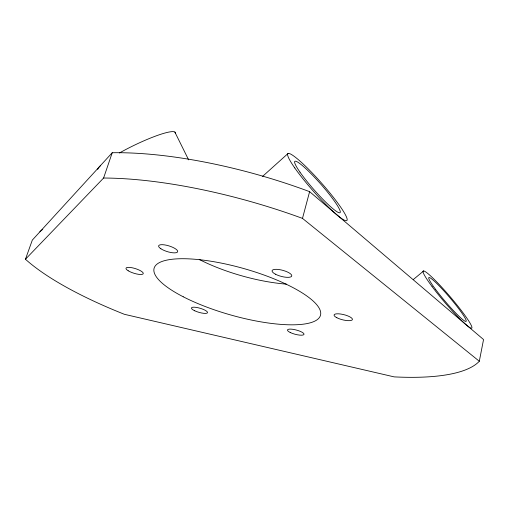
<?xml version="1.0" encoding="UTF-8"?>
<svg xmlns="http://www.w3.org/2000/svg" width="509" height="509" viewBox="0 0 509 509"><rect width="100%" height="100%" fill="white"/><g stroke="black" fill="none" stroke-linecap="round" stroke-linejoin="round"><path stroke-width="0.76" d="M479.306 361.25L483.55 339.548L309.618 191.658A216.344 69.039 16 0 0 112.228 152.732L32.315 240.102L25.45 259.246A200.692 54.978 16.4 0 0 124.425 314.314L394.144 376.876A206.584 57.53 15 0 0 479.306 361.25L302.486 218.386A218.056 64.872 16 0 0 103.594 178.029L25.45 259.246M302.486 218.386L309.618 191.658M103.594 178.029L112.228 152.732M262.58 176.388L287.967 153.572M413.27 279.581L423.647 270.953M174.867 132.079L188.616 159.858M286.44 284.137A85.207 27.225 15.8 0 1 199.223 259.45M39.855 231.849A34.587 4.047 -25.4 0 1 42.769 229.381M97.741 169.446A43.023 6.413 -25.9 0 1 100.597 165.571M119.437 152.974A43.023 6.413 -25.9 0 1 175.338 133.097M183.227 296.779A86.441 24.114 15.8 0 0 319.378 317.546A86.441 24.114 15.8 0 0 209.314 260.977A86.441 24.114 15.8 0 0 183.227 296.779M336.837 317.724A9.448 2.653 14 0 0 352.158 319.951A9.448 2.653 14 0 0 340.763 314.04A9.448 2.653 14 0 0 336.837 317.724M128.217 270.782A9.041 2.437 17.4 0 0 142.876 274.077A9.041 2.437 17.4 0 0 132.798 267.906A9.041 2.437 17.4 0 0 128.217 270.782M275.464 274.205A10.18 3.124 15.1 0 0 291.612 276.298A10.18 3.124 15.1 0 0 278.722 269.509A10.18 3.124 15.1 0 0 275.464 274.205M160.869 248.748A9.964 2.984 17.2 0 0 177.164 252.324A9.964 2.984 17.2 0 0 166.456 245.236A9.964 2.984 17.2 0 0 160.869 248.748M294.762 167.938A44.595 5.733 48.6 0 0 345.516 220.62A44.595 5.733 48.6 0 0 311.909 172.653A44.595 5.733 48.6 0 0 294.762 167.938M432.058 286.522A37.469 3.881 49.6 0 0 471.678 328.165A37.469 3.881 49.6 0 0 438.764 284.035A37.469 3.881 49.6 0 0 432.058 286.522M290.213 332.492A8.57 2.208 14.8 0 0 303.867 334.61A8.57 2.208 14.8 0 0 293.12 329.348A8.57 2.208 14.8 0 0 290.213 332.492M194.699 310.77A8.386 2.125 16.3 0 0 207.507 312.717A8.386 2.125 16.3 0 0 196.251 307.391A8.386 2.125 16.3 0 0 194.699 310.77M435.526 289.303A28.739 2.978 49.6 0 0 466.002 321.408A28.739 2.978 49.6 0 0 440.928 287.7A28.739 2.978 49.6 0 0 435.526 289.303M299.966 172.125A34.198 4.396 48.6 0 0 338.956 212.711A34.198 4.396 48.6 0 0 313.48 176.178A34.198 4.396 48.6 0 0 299.966 172.125"/></g></svg>
